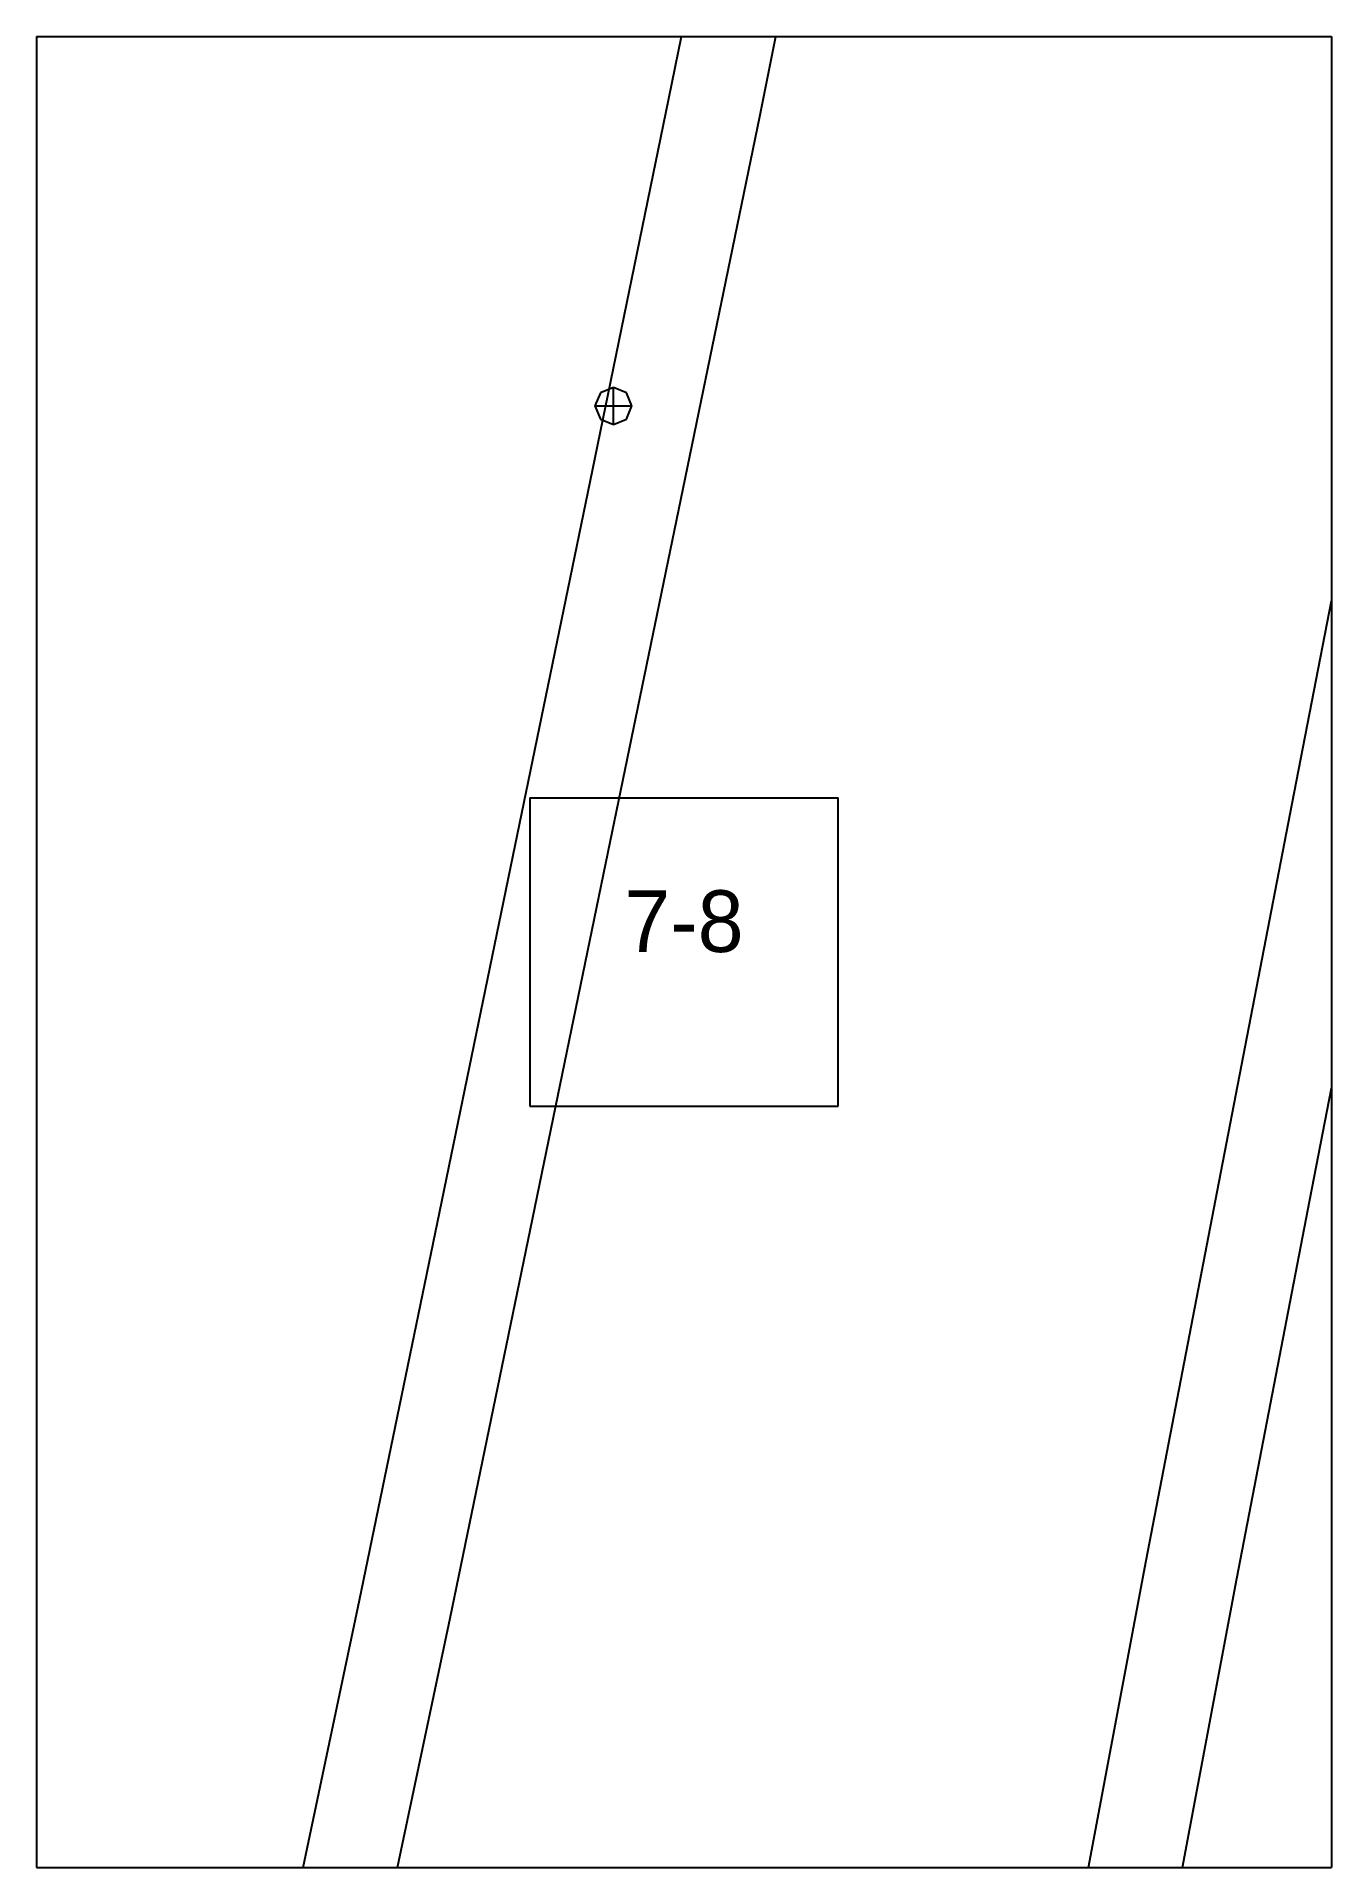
# Paper-space layout 'Plan 7-8' of a CAD drawing. Header units: metres, sheet in millimetres. Extents: x 0 to 210, y 0 to 297.
# The model-space entities are those that its viewports show. They can reach past a viewport. Long polylines and large blocks are cut down to what shows.
import ezdxf
from ezdxf.enums import TextEntityAlignment as Align

# ---------------------------------------------------------------- set-up
doc = ezdxf.new("R2010")
doc.units = ezdxf.units.M
for name, color, linetype in [('default', 7, 'Continuous'), ('TEXTLAYER', 7, 'Continuous'), ('VIEWPORTS', 7, 'Continuous')]:
    doc.layers.add(name, color=color, linetype=linetype)

msp = doc.modelspace()

# ---------------------------------------------------------------- linework, layer by layer
at = {"color": 9}
for p, q in [((1470, -1485), (1470, -1782)), ((1470, -1485), (1470, -1782)), ((1680, -1485), (1680, -1782)), ((1680, -1485), (1680, -1782)), ((1260, -1782), (1470, -1782)), ((1260, -1782), (1470, -1782)), ((1470, -1782), (1680, -1782)), ((1470, -1782), (1470, -2079)), ((1470, -1782), (1680, -1782)), ((1470, -1782), (1470, -2079)), ((1680, -1782), (1890, -1782)), ((1680, -1782), (1680, -2079)), ((1680, -1782), (1890, -1782)), ((1680, -1782), (1680, -2079)), ((1550, -1905.5), (1600, -1905.5)), ((1550, -1905.5), (1550, -1955.5)), ((1600, -1955.5), (1600, -1905.5)), ((1550, -1955.5), (1600, -1955.5)), ((1260, -2079), (1470, -2079)), ((1260, -2079), (1470, -2079)), ((1470, -2079), (1680, -2079)), ((1470, -2079), (1470, -2376)), ((1470, -2079), (1680, -2079)), ((1470, -2079), (1470, -2376)), ((1680, -2079), (1890, -2079)), ((1680, -2079), (1680, -2376)), ((1680, -2079), (1890, -2079)), ((1680, -2079), (1680, -2376))]:
    msp.add_line(p, q, dxfattribs=at)
at = {"layer": 'default', "color": 7, "linetype": 'Continuous'}
for p, q in [((1572.56, -1792.06), (1584.69, -1732.31)), ((1587.28, -1794.96), (1599.41, -1735.22)), ((1560.18, -1852.39), (1572.56, -1792.06)), ((1574.89, -1855.29), (1587.28, -1794.96)), ((1561.43, -1839.8), (1560.55, -1841.92)), ((1563.55, -1838.92), (1561.43, -1839.8)), ((1565.67, -1839.8), (1563.55, -1838.92)), ((1563.55, -1844.92), (1563.55, -1838.92)), ((1566.55, -1841.92), (1565.67, -1839.8)), ((1560.55, -1841.92), (1561.43, -1844.04)), ((1560.55, -1841.92), (1566.55, -1841.92)), ((1561.43, -1844.04), (1563.55, -1844.92)), ((1563.55, -1844.92), (1565.67, -1844.04)), ((1565.67, -1844.04), (1566.55, -1841.92)), ((1673.63, -1906.42), (1685.44, -1845.44)), ((1547.62, -1913.2), (1560.18, -1852.39)), ((1562.34, -1916.11), (1574.89, -1855.29)), ((1661.79, -1967.73), (1673.63, -1906.42)), ((1676.5, -1970.69), (1688.34, -1909.38)), ((1535, -1974.36), (1547.62, -1913.2)), ((1549.71, -1977.26), (1562.34, -1916.11)), ((1649.95, -2029.21), (1661.79, -1967.73)), ((1664.65, -2032.16), (1676.5, -1970.69)), ((1522.35, -2035.66), (1535, -1974.36)), ((1537.06, -2038.56), (1549.71, -1977.26)), ((1638.38, -2090.73), (1649.95, -2029.21)), ((1653.09, -2093.68), (1664.65, -2032.16)), ((1509.44, -2096.91), (1522.35, -2035.66)), ((1524.16, -2099.81), (1537.06, -2038.56)), ((1653.87, -2079.99), (1651.75, -2080.87)), ((1656, -2080.87), (1653.87, -2079.99)), ((1653.87, -2085.99), (1653.87, -2079.99))]:
    msp.add_line(p, q, dxfattribs=at)

# ---------------------------------------------------------------- texts
at = {"layer": 'TEXTLAYER', "color": 1}
msp.add_text('7-8', height=10, dxfattribs=at).set_placement((1575, -1930.5), align=Align.CENTER)

psp = doc.layouts.new('Plan 7-8')

# ---------------------------------------------------------------- viewports
at = {"layer": 'VIEWPORTS'}
psp.add_viewport(center=(105, 148.5), size=(210, 297), view_center_point=(1575, -1930.5), view_height=297, dxfattribs=at)

doc.saveas('drawing.dxf')
